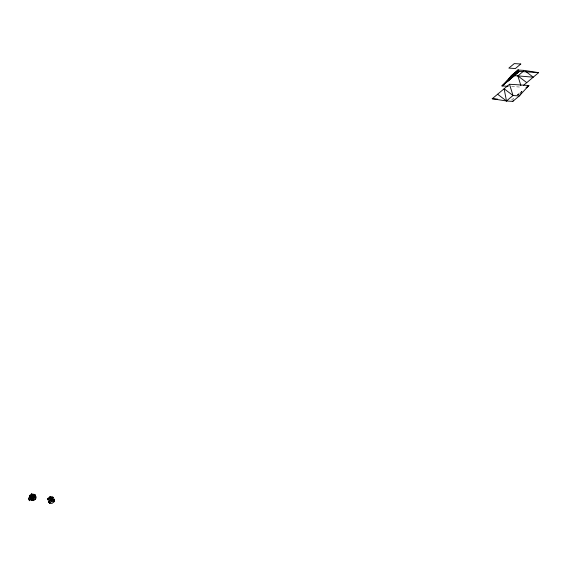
<?xml version="1.0" encoding="UTF-8"?>
<svg xmlns="http://www.w3.org/2000/svg" width="567" height="567" viewBox="0 0 567 567"><rect width="100%" height="100%" fill="white"/><g stroke="black" fill="none" stroke-linecap="round" stroke-linejoin="round"><path stroke-width="0.43" stroke-dasharray="2.83 2.13" d="M511.547 100.005L514.857 97.233M517.536 94.987L518.862 93.867M520.846 92.208L522.143 91.117L520.194 92.754M517.508 95.015L518.833 93.902M519.492 93.349L522.136 91.131M516.92 95.483L518.883 93.846M511.696 86.531L521.364 87.155"/><path stroke-width="0.85" d="M47.997 499.768L47.848 498.506L49.875 496.805L53.44 497.372L53.007 498.074L52.299 496.961L50.272 498.662L47.848 498.506L47.897 499.839L51.073 499.733L50.272 498.662L50.385 499.966M33.325 496.373L35.012 494.587L32.595 494.431L29.406 496.735L31.199 500.455L33.226 498.754L35.65 498.91L35.14 497.557L35.686 496.366L33.262 496.21L30.072 498.521L31.199 500.455L33.623 500.611L35.65 498.91L35.898 496.947L35.012 494.587L31.454 494.02L29.427 495.721L29.406 496.735L31.894 497.202L31.851 495.877L29.427 495.721L29.47 497.046M54.071 501.703L53.567 500.349L51.143 500.193L48.5 501.306L49.62 503.248L51.647 501.547L54.071 501.703L54.106 499.158L51.682 499.003L48.5 501.306L49.62 503.248L52.044 503.404L54.071 501.703L54.326 499.733L51.902 499.577L48.776 502.199L51.143 500.193L51.682 499.003M35.686 496.366L35.14 497.557L33.524 497.457M53.716 499.952L53.567 500.349L54.106 499.158L53.766 499.818M35.65 498.91L35.898 496.947L33.474 496.791L30.285 499.095L32.78 499.562L33.531 499.3L33.311 498.726L32.78 499.562L33.623 500.611L33.531 499.3M523.384 85.461L538.65 72.654L524.369 70.428L518.075 70.025L511.59 75.489L507.437 81.393L502.029 85.915L508.181 86.304M511.59 75.489L502.029 85.915L519.315 71.407L507.437 81.393L518.075 70.025L513.929 75.928L507.437 81.393L511.569 75.489L518.075 70.025L519.315 71.407L538.65 72.654M512.774 101.387L519.294 95.929L528.834 85.504L509.506 84.256L492.22 98.757L506.487 100.983L512.774 101.387L513.695 100.075M518.075 70.025L513.915 75.928L502.029 85.915M521.612 92.648L519.294 95.929L513.007 95.518L504.113 88.778L506.487 100.983L513.007 95.518L509.506 84.256M30.356 499.407L32.716 497.401L32.099 496.82M32.78 499.562L33.956 498.563M513.943 75.638L517.877 75.893L523.717 70.981M32.525 495.31L33.878 494.176L35.119 496.43M47.855 499.534L51.016 497.216L53.418 497.365M51.781 499.137L53.043 498.067M29.456 500.711L28.463 498.032M48.975 502.461L48.861 502.121M49.939 497.847L49.875 496.805L51.016 497.216L51.902 499.577L51.647 501.547L50.527 499.605L51.143 500.193M30.072 498.521L32.057 497.684M492.22 98.757L497.493 99.097M520.867 85.546L517.877 75.893L533.264 77.176L525.737 71.47M517.877 75.893L526.75 82.633M497.606 94.235L506.487 100.983M35.338 497.025L35.558 497.599M28.485 498.039L29.477 500.682M31.454 494.02L31.433 495.034L33.226 498.754L33.474 496.791L32.595 494.431L31.454 494.02M528.834 85.504L526.148 87.765L528.834 85.504M520.775 64.014L515.389 68.536L508.854 68.118L514.262 63.596L520.775 64.014"/></g></svg>
